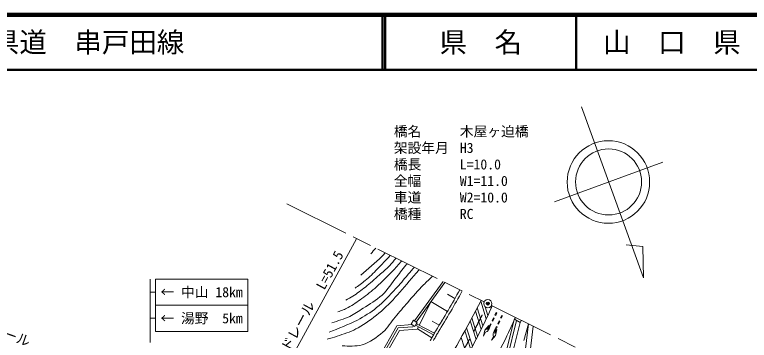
# Model space of a CAD drawing. Units: millimetres, scale not verified. Extents: x 40000 to 680003, y 20000 to 380002.
# Drawn here: x 230889 to 364454, y 320864 to 380002 of the extents above; entities that cross this region are included whole.
import ezdxf
from ezdxf.enums import TextEntityAlignment as Align

# ---------------------------------------------------------------- set-up
doc = ezdxf.new("R2010")
doc.units = ezdxf.units.MM
doc.header["$LTSCALE"] = 1000
doc.header["$PDMODE"] = 32
doc.header["$PDSIZE"] = 500
doc.linetypes.add('CHAIN', pattern=[18.5, 12, -1.5, 3.5, -1.5])
for name, color, linetype, lineweight in [('M-BGD', 7, 'Continuous', 13), ('M-BMK', 2, 'CHAIN', 13), ('M-BMK-SRVR', 3, 'Continuous', 13), ('M-STR-HTXT', 7, 'Continuous', 13), ('M-STR-STRC', 7, 'Continuous', 13), ('M-TTL', 2, 'Continuous', 140), ('M-TTL-LINE', 7, 'Continuous', 50), ('M-TTL-TXT', 7, 'Continuous', 50)]:
    doc.layers.add(name, color=color, linetype=linetype, lineweight=lineweight)
doc.layers.add('M-OTRS', color=7, linetype='Continuous')
doc.styles.add('ＭＳ ゴシック', font='')
doc.styles.get('ＭＳ ゴシック').set_extended_font_data('MS Gothic')

# ---------------------------------------------------------------- blocks, each defined once
blk = doc.blocks.new('ﾌﾟﾛｯﾄﾏｰｸ-02')
at = {"color": 3, "linetype": 'Continuous', "lineweight": 13}
blk.add_circle((0, 0), 0.5, dxfattribs=at)
blk = doc.blocks.new('ﾌﾟﾛｯﾄﾏｰｸ-01')
at = {"color": 6}
blk.add_point((0, 0), dxfattribs=at)

msp = doc.modelspace()

# ---------------------------------------------------------------- linework, layer by layer
at = {"layer": 'M-BGD'}
for p, q in [((308781, 331553), (303583, 324368)), ((309094, 331388), (303876, 324176)), ((308788, 331562), (308781, 331553)), ((309097, 331396), (309093, 331388)), ((309590, 329218), (310928, 328456)), ((304423, 323600), (306591, 327929)), ((306575, 327897), (309554, 326071)), ((319033, 314072), (321717, 324618)), ((321496, 324092), (321753, 324702)), ((321753, 324702), (321951, 325024)), ((321753, 324702), (322776, 324074)), ((296320, 316406), (300378, 323477)), ((300378, 323477), (303110, 323715)), ((300603, 323105), (303269, 323337)), ((303395, 324491), (302957, 323821)), ((303627, 323384), (302957, 323821)), ((303113, 323719), (303110, 323715)), ((303407, 323528), (303269, 323337)), ((304064, 324053), (303395, 324491)), ((303846, 323719), (303627, 323384)), ((303771, 323604), (307052, 321880)), ((304064, 324053), (303846, 323719)), ((303936, 323857), (307199, 322142)), ((304072, 322899), (304289, 323332)), ((306767, 324365), (308070, 323598)), ((308572, 324551), (308640, 324535)), ((322149, 324459), (319470, 313934)), ((320383, 314639), (322790, 324098)), ((320682, 322281), (321496, 324092)), ((322776, 324074), (323030, 324489)), ((323076, 313469), (324324, 323848)), ((323474, 320825), (324324, 323848)), ((325149, 323439), (323956, 313518)), ((324324, 323848), (324324, 323851)), ((324324, 323848), (324324, 323851)), ((296648, 316214), (300603, 323105)), ((297037, 315986), (300842, 322617)), ((300842, 322617), (304072, 322899)), ((304097, 322950), (306743, 321332)), ((306982, 321756), (307077, 321925)), ((307077, 321925), (307172, 322095)), ((307172, 322095), (307267, 322265)), ((307267, 322265), (307362, 322434)), ((307362, 322434), (307456, 322604)), ((307603, 321840), (307698, 322010)), ((307698, 322010), (307793, 322180)), ((307793, 322180), (307887, 322350)), ((320396, 321684), (320682, 322281)), ((306407, 320740), (306503, 320909)), ((306503, 320909), (306599, 321078)), ((306599, 321078), (306695, 321248)), ((306695, 321248), (306791, 321417)), ((306791, 321417), (306887, 321586)), ((306887, 321586), (306982, 321756)), ((307029, 320822), (307125, 320991)), ((307125, 320991), (307221, 321161)), ((307221, 321161), (307316, 321331)), ((307316, 321331), (307412, 321500)), ((307412, 321500), (307507, 321670)), ((307507, 321670), (307603, 321840)), ((319155, 319250), (320102, 321067)), ((320102, 321067), (320396, 321684))]:
    msp.add_line(p, q, dxfattribs=at)
for radius, start, end in [(156664, 328.07682, 331.23228), (157164, 328.08135, 331.23992)]:
    msp.add_arc((174487, 405445), radius, start, end, dxfattribs=at)
for points, knots in [([(293826, 332678), (295112, 333831), (296457, 334920), (297683, 336136), (297886, 336337), (298071, 336555), (298260, 336769)], [0, 0, 0, 0, 1, 1, 1, 2, 2, 2, 2]), ([(301259, 335282), (300691, 334655), (300148, 334006), (299563, 333397), (298628, 332423), (297673, 331465), (296663, 330569), (295816, 329817), (294934, 329101), (294017, 328435), (293215, 327852), (292401, 327276), (291526, 326810), (290922, 326488), (290265, 326276), (289634, 326009)], [0, 0, 0, 0, 1, 1, 1, 2, 2, 2, 3, 3, 3, 4, 4, 4, 5, 5, 5, 5]), ([(300206, 335804), (299815, 335300), (299424, 334793), (298980, 334335), (298414, 333749), (297770, 333244), (297158, 332706), (296326, 331973), (295515, 331215), (294646, 330526), (293911, 329944), (293157, 329383), (292367, 328880), (291956, 328618), (291516, 328406), (291090, 328169)], [0, 0, 0, 0, 1, 1, 1, 2, 2, 2, 3, 3, 3, 4, 4, 4, 5, 5, 5, 5]), ([(299183, 336311), (298411, 335453), (297630, 334603), (296816, 333785), (296104, 333069), (295390, 332351), (294618, 331700), (294030, 331205), (293387, 330781), (292772, 330321)], [0, 0, 0, 0, 1, 1, 1, 2, 2, 2, 3, 3, 3, 3]), ([(288049, 322318), (289762, 323057), (291542, 323657), (293188, 324536), (294416, 325191), (295608, 325931), (296694, 326801), (297975, 327826), (299082, 329052), (300204, 330249), (300935, 331029), (301603, 331866), (302298, 332679), (302715, 333167), (303129, 333658), (303543, 334150)], [0, 0, 0, 0, 1, 1, 1, 2, 2, 2, 3, 3, 3, 4, 4, 4, 5, 5, 5, 5]), ([(288565, 324016), (289645, 324410), (290769, 324701), (291806, 325198), (292669, 325612), (293461, 326162), (294262, 326684), (295427, 327443), (296661, 328129), (297679, 329076), (298716, 330042), (299465, 331277), (300359, 332377), (301005, 333174), (301564, 334050), (302298, 334767)], [0, 0, 0, 0, 1, 1, 1, 2, 2, 2, 3, 3, 3, 4, 4, 4, 5, 5, 5, 5]), ([(288124, 321208), (288737, 321363), (289350, 321525), (289947, 321734), (291106, 322140), (292275, 322552), (293350, 323145), (294690, 323884), (295924, 324814), (297101, 325793), (298317, 326803), (299417, 327950), (300497, 329104), (301690, 330378), (302731, 331787), (303898, 333084), (304083, 333291), (304276, 333491), (304471, 333690)], [0, 0, 0, 0, 1, 1, 1, 2, 2, 2, 3, 3, 3, 4, 4, 4, 5, 5, 5, 6, 6, 6, 6]), ([(290440, 319851), (291649, 319836), (292906, 319698), (294060, 320057), (295468, 320495), (296726, 321387), (297840, 322353), (298724, 323120), (299318, 324168), (300067, 325068), (300818, 325970), (301566, 326875), (302340, 327757), (303285, 328836), (304231, 329917), (305234, 330943), (305761, 331481), (306319, 331989), (306873, 332499)], [0, 0, 0, 0, 1, 1, 1, 2, 2, 2, 3, 3, 3, 4, 4, 4, 5, 5, 5, 6, 6, 6, 6])]:
    msp.add_open_spline(points, degree=3, knots=knots, dxfattribs=at)
for points in [[(296534, 337624), (296239, 337273), (295943, 336923), (295651, 336569)], [(287674, 321095), (287824, 321132), (287974, 321170), (288124, 321208)]]:
    msp.add_open_spline(points, degree=3, dxfattribs=at)
at = {"layer": 'M-BMK'}
for p, q in [((280362, 345641), (316238, 327856)), ((317582, 327190), (347110, 312553))]:
    msp.add_line(p, q, dxfattribs=at)
msp.add_arc((168440, 399860), 165154, 327.34057, 333.76379, dxfattribs=at)
at = {"layer": 'M-BMK-SRVR'}
for p, q in [((333917, 363251), (345214, 332213)), ((348743, 353217), (329009, 346034)), ((345073, 337879), (342093, 338226)), ((345214, 332213), (345073, 337879))]:
    msp.add_line(p, q, dxfattribs=at)
for centre, radius in [((338836, 349611), 7500), ((338876, 349625), 6000)]:
    msp.add_circle(centre, radius, dxfattribs=at)
at = {"layer": 'M-STR-HTXT'}
msp.add_line((277305, 310605), (293057, 339263), dxfattribs=at)
at = {"layer": 'M-STR-STRC'}
for p, q in [((255506, 331988), (255506, 320488)), ((256506, 331988), (273253, 331988)), ((256506, 331988), (256506, 322488)), ((273253, 331988), (273253, 322488)), ((255506, 329613), (256506, 329613)), ((273253, 327238), (256506, 327238)), ((316638, 324777), (315642, 327988)), ((316191, 327737), (316139, 327905)), ((315709, 322878), (314686, 326176)), ((315999, 323462), (314983, 326736)), ((316923, 325377), (316438, 326940)), ((317552, 326726), (317462, 327015)), ((318206, 325460), (318426, 325900)), ((318426, 325900), (318558, 325834)), ((255506, 324863), (256506, 324863)), ((315059, 321596), (314024, 324936)), ((317677, 324402), (317942, 324931)), ((318074, 324865), (317809, 324336)), ((317942, 324931), (318074, 324865)), ((318206, 325460), (318338, 325393)), ((318558, 325834), (318338, 325393)), ((319449, 325382), (319235, 324939)), ((319368, 324874), (319235, 324939)), ((319368, 324874), (319582, 325318)), ((319582, 325318), (319449, 325382)), ((314765, 321026), (313725, 324381)), ((316342, 322704), (317086, 323539)), ((316735, 322835), (317078, 323532)), ((317149, 323345), (316997, 323037)), ((317281, 323279), (317128, 322973)), ((317149, 323345), (317413, 323874)), ((317545, 323808), (317281, 323279)), ((317413, 323874), (317545, 323808)), ((317677, 324402), (317809, 324336)), ((318466, 323341), (318209, 322809)), ((318343, 322745), (318599, 323277)), ((318599, 323277), (318466, 323341)), ((318979, 324406), (318722, 323874)), ((318855, 323810), (318722, 323874)), ((318855, 323810), (319112, 324342)), ((319112, 324342), (318979, 324406)), ((273253, 322488), (256506, 322488)), ((313807, 319219), (312758, 322604)), ((314106, 319775), (313058, 323154)), ((316133, 321615), (316344, 322702)), ((316477, 322312), (316133, 321615)), ((317128, 322973), (316996, 322706)), ((318061, 322500), (317930, 322233)), ((318209, 322809), (318061, 322500)), ((318343, 322745), (318191, 322436)), ((318192, 322105), (318533, 322803)), ((318329, 321714), (318534, 322814)), ((313139, 317998), (312087, 321389)), ((317595, 320883), (318326, 321715)), ((317936, 321581), (317595, 320883))]:
    msp.add_line(p, q, dxfattribs=at)
for centre, radius, start, end in [((39412, 472518), 311756, 329.35867, 332.40741), ((200505, 380417), 128773, 331.20408, 335.54966), ((316183, 323238), 972, 287.58889, 326.78404), ((316588, 323298), 486, 287.58966, 327.49023), ((318848, 321915), 972, 160.93134, 200.12649), ((318648, 322272), 486, 160.22515, 200.12572)]:
    msp.add_arc(centre, radius, start, end, dxfattribs=at)
at = {"layer": 'M-TTL'}
msp.add_line((680003, 380002), (40000, 380002), dxfattribs=at)
at = {"layer": 'M-TTL-LINE'}
for p, q in [((297751, 380002), (297751, 370002)), ((298251, 380002), (298251, 370002)), ((333001, 380002), (333001, 370002)), ((40000, 370002), (680003, 370002))]:
    msp.add_line(p, q, dxfattribs=at)

# ---------------------------------------------------------------- block references
at = {"layer": 'M-BMK-SRVR', "xscale": 1500.007, "yscale": 1500.007, "rotation": 85}
msp.add_blockref('ﾌﾟﾛｯﾄﾏｰｸ-02', (316910, 327523), dxfattribs=at)
msp.add_blockref('ﾌﾟﾛｯﾄﾏｰｸ-02', (316910, 327523), dxfattribs=at)
at = {"layer": 'M-BMK-SRVR', "xscale": 1500.007, "yscale": 1500.007}
msp.add_blockref('ﾌﾟﾛｯﾄﾏｰｸ-02', (316910, 327523), dxfattribs=at)
at = {"layer": 'M-OTRS', "xscale": 1000.004, "yscale": 1000.004, "rotation": 85}
msp.add_blockref('ﾌﾟﾛｯﾄﾏｰｸ-01', (316910, 327523), dxfattribs=at)

# ---------------------------------------------------------------- texts
at = {"layer": 'M-STR-HTXT', "style": 'ＭＳ ゴシック'}
for s, p in [('橋名', (299818, 357347)), ('木屋ヶ迫橋', (311818, 357347)), ('架設年月', (299818, 354347)), ('H3', (311818, 354347)), ('橋長', (299818, 351347)), ('L=10.0', (311818, 351347)), ('全幅', (299818, 348347)), ('W1=11.0', (311818, 348347)), ('車道', (299818, 345347)), ('W2=10.0', (311818, 345347)), ('橋種', (299818, 342347)), ('RC', (311818, 342347))]:
    msp.add_text(s, height=1833, dxfattribs=at).set_placement(p, align=Align.BOTTOM_LEFT)
for s, rotation, p in [('L=51.5', 61.461, (287670, 329615)), ('ガードレール', 61.461, (278882, 313941)), ('ガードレール', 340.652, (219009, 324150))]:
    msp.add_text(s, height=1833, rotation=rotation, dxfattribs=at).set_placement(p, align=Align.BOTTOM_LEFT)
at = {"layer": 'M-STR-STRC', "style": 'ＭＳ ゴシック'}
for s, p in [('← 中山 18km', (264871, 329613)), ('← 湯野  5km', (264871, 324863))]:
    msp.add_text(s, height=1833, dxfattribs=at).set_placement(p, align=Align.MIDDLE_CENTER)
at = {"layer": 'M-TTL-TXT', "style": 'ＭＳ ゴシック'}
msp.add_text('一般県道\u3000串戸田線', height=3666, dxfattribs=at).set_placement((216735, 375002), align=Align.MIDDLE_LEFT)
for s, p in [('県\u3000名', (315626, 375002)), ('山\u3000口\u3000県', (350377, 375002))]:
    msp.add_text(s, height=3666, dxfattribs=at).set_placement(p, align=Align.MIDDLE_CENTER)

doc.saveas('drawing.dxf')
